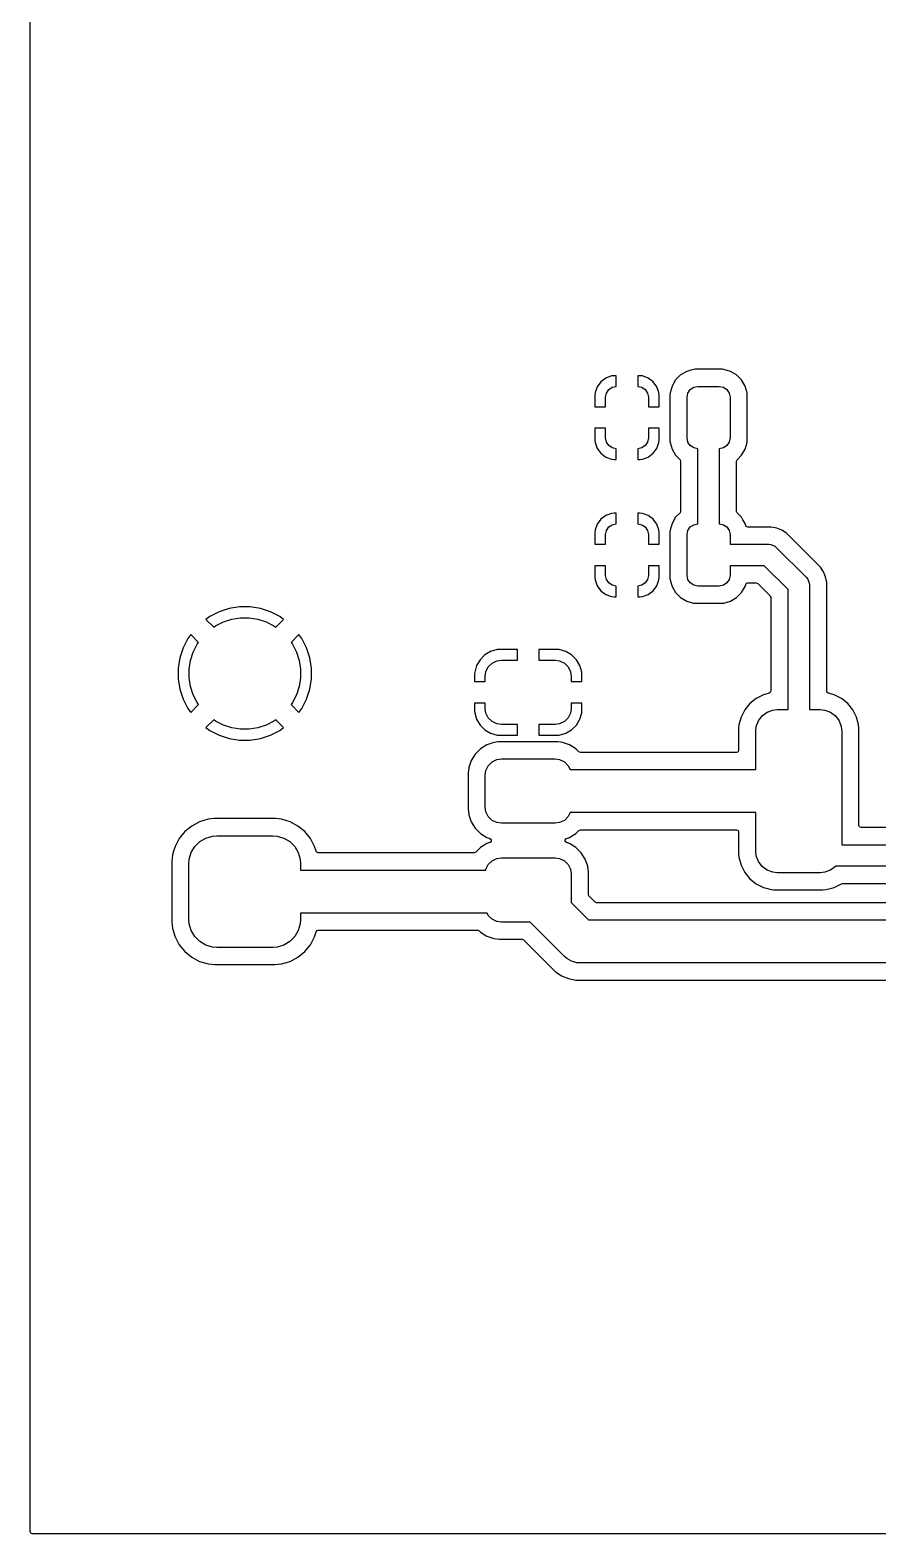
# Model space of a CAD drawing. Extents: x 5 to 95, y 1.8 to 60.
# Drawn here: x 5 to 24.74, y 5 to 40.03 of the extents above; entities that cross this region are included whole.
import ezdxf

# ---------------------------------------------------------------- set-up
doc = ezdxf.new("R2010")
doc.units = 0
doc.layers.add('BLACK', color=7, linetype='CONTINUOUS')

msp = doc.modelspace()

# ---------------------------------------------------------------- linework, layer by layer
at = {"layer": 'BLACK', "linetype": 'CONTINUOUS'}
for p, q in [((5, 37.694455), (5, 40.602165)), ((5, 36.987349), (5, 37.694455)), ((5, 36.121142), (5, 36.987349)), ((5, 35.016295), (5, 36.121142)), ((5, 33.920282), (5, 35.016295)), ((5, 32.178858), (5, 33.920282)), ((5, 31.522834), (5, 32.178858)), ((18.407908, 31.918351), (18.292811, 31.832188)), ((18.542626, 31.968598), (18.407908, 31.918351)), ((18.542627, 31.968598), (18.542626, 31.968598)), ((18.602166, 31.975), (18.542627, 31.968598)), ((18.65, 31.975), (18.602166, 31.975)), ((18.65, 31.725), (18.65, 31.975)), ((19.197834, 31.975), (19.15, 31.975)), ((19.15, 31.975), (19.15, 31.725)), ((19.257373, 31.968598), (19.197834, 31.975)), ((19.392091, 31.918351), (19.257373, 31.968598)), ((19.507188, 31.832188), (19.392091, 31.918351)), ((20.031917, 31.876862), (19.948256, 31.735399)), ((20.031921, 31.876867), (20.031917, 31.876862)), ((20.148132, 31.993078), (20.031921, 31.876867)), ((20.148135, 31.993081), (20.148132, 31.993078)), ((20.289602, 32.076744), (20.148135, 31.993081)), ((20.382798, 32.10382), (20.289602, 32.076744)), ((20.44743, 32.122598), (20.382798, 32.10382)), ((20.447431, 32.122598), (20.44743, 32.122598)), ((20.484306, 32.1255), (20.447431, 32.122598)), ((21.115694, 32.1255), (20.484306, 32.1255)), ((21.152569, 32.122598), (21.115694, 32.1255)), ((21.310398, 32.076744), (21.152569, 32.122598)), ((21.451865, 31.993081), (21.310398, 32.076744)), ((21.568081, 31.876865), (21.451865, 31.993081)), ((21.651744, 31.735398), (21.568081, 31.876865)), ((5, 30.477165), (5, 31.522834)), ((18.156401, 31.582372), (18.15, 31.522834)), ((18.15, 31.522834), (18.15, 31.25)), ((18.206648, 31.717091), (18.156401, 31.582373)), ((18.156401, 31.582373), (18.156401, 31.582372)), ((18.292811, 31.832188), (18.206648, 31.717091)), ((18.4, 31.475), (18.41903, 31.570671)), ((18.41903, 31.570671), (18.473223, 31.651777)), ((18.473223, 31.651777), (18.554329, 31.70597)), ((18.554329, 31.70597), (18.65, 31.725)), ((19.15, 31.725), (19.245671, 31.70597)), ((19.245671, 31.70597), (19.326777, 31.651777)), ((19.326777, 31.651777), (19.38097, 31.570671)), ((19.38097, 31.570671), (19.4, 31.475)), ((19.593351, 31.717091), (19.507188, 31.832188)), ((19.643598, 31.582373), (19.593351, 31.717091)), ((19.643598, 31.582372), (19.643598, 31.582373)), ((19.65, 31.522834), (19.643598, 31.582372)), ((19.65, 31.25), (19.65, 31.522834)), ((19.902401, 31.577567), (19.8995, 31.540696)), ((19.8995, 31.540696), (19.8995, 30.459303)), ((19.948256, 31.735399), (19.902401, 31.577569)), ((19.902401, 31.577569), (19.902401, 31.577567)), ((20.3, 31.475), (20.31903, 31.570671)), ((20.31903, 31.570671), (20.373223, 31.651777)), ((20.373223, 31.651777), (20.454329, 31.70597)), ((20.454329, 31.70597), (20.55, 31.725)), ((20.55, 31.725), (21.05, 31.725)), ((21.05, 31.725), (21.145671, 31.70597)), ((21.145671, 31.70597), (21.226777, 31.651777)), ((21.226777, 31.651777), (21.28097, 31.570671)), ((21.28097, 31.570671), (21.3, 31.475)), ((21.697598, 31.577569), (21.651744, 31.735398)), ((21.7005, 31.540694), (21.697598, 31.577569)), ((21.7005, 31.312653), (21.7005, 31.540694)), ((18.15, 31.25), (18.4, 31.25)), ((18.4, 31.25), (18.4, 31.475)), ((19.4, 31.475), (19.4, 31.25)), ((19.4, 31.25), (19.65, 31.25)), ((20.3, 30.525), (20.3, 31.475)), ((21.3, 31.475), (21.3, 30.525)), ((21.7005, 30.605545), (21.7005, 31.312653)), ((5, 28.322834), (5, 30.477165)), ((18.4, 30.75), (18.15, 30.75)), ((18.15, 30.75), (18.15, 30.477165)), ((18.15, 30.477165), (18.156401, 30.417627)), ((18.4, 30.525), (18.4, 30.75)), ((18.41903, 30.429329), (18.4, 30.525)), ((19.4, 30.525), (19.38097, 30.429329)), ((19.65, 30.75), (19.4, 30.75)), ((19.4, 30.75), (19.4, 30.525)), ((19.643598, 30.417627), (19.65, 30.477165)), ((19.65, 30.477165), (19.65, 30.75)), ((20.31903, 30.429329), (20.3, 30.525)), ((21.3, 30.525), (21.28097, 30.429329)), ((21.7005, 30.459306), (21.7005, 30.605545)), ((18.156401, 30.417627), (18.156401, 30.417626)), ((18.156401, 30.417626), (18.206648, 30.282908)), ((18.206648, 30.282908), (18.292811, 30.167811)), ((18.292811, 30.167811), (18.407908, 30.081648)), ((18.473223, 30.348223), (18.41903, 30.429329)), ((18.554329, 30.29403), (18.473223, 30.348223)), ((18.65, 30.275), (18.554329, 30.29403)), ((18.65, 30.025), (18.65, 30.275)), ((19.245671, 30.29403), (19.15, 30.275)), ((19.15, 30.275), (19.15, 30.025)), ((19.326777, 30.348223), (19.245671, 30.29403)), ((19.38097, 30.429329), (19.326777, 30.348223)), ((19.392091, 30.081648), (19.507188, 30.167811)), ((19.507188, 30.167811), (19.593351, 30.282908)), ((19.593351, 30.282908), (19.643598, 30.417626)), ((19.643598, 30.417626), (19.643598, 30.417627)), ((19.8995, 30.459303), (19.902401, 30.422432)), ((19.902401, 30.422432), (19.902401, 30.42243)), ((19.902401, 30.42243), (19.948256, 30.2646)), ((19.948256, 30.2646), (20.031917, 30.123137)), ((20.031917, 30.123137), (20.031921, 30.123132)), ((20.031921, 30.123132), (20.135148, 30.019905)), ((20.373223, 30.348223), (20.31903, 30.429329)), ((20.454329, 30.29403), (20.373223, 30.348223)), ((20.55, 30.275), (20.454329, 30.29403)), ((20.55, 28.525), (20.55, 30.275)), ((21.145671, 30.29403), (21.05, 30.275)), ((21.05, 30.275), (21.05, 28.525)), ((21.226777, 30.348223), (21.145671, 30.29403)), ((21.28097, 30.429329), (21.226777, 30.348223)), ((21.464852, 30.019905), (21.568078, 30.123132)), ((21.568078, 30.123132), (21.568081, 30.123135)), ((21.568081, 30.123135), (21.651744, 30.264602)), ((21.651744, 30.264602), (21.696202, 30.417626)), ((21.696202, 30.417626), (21.697598, 30.42243)), ((21.697598, 30.422432), (21.7005, 30.459306)), ((21.697598, 30.42243), (21.697598, 30.422432)), ((18.407908, 30.081648), (18.542626, 30.031401)), ((18.542626, 30.031401), (18.602166, 30.025)), ((18.602166, 30.025), (18.65, 30.025)), ((19.15, 30.025), (19.197834, 30.025)), ((19.197834, 30.025), (19.257372, 30.031401)), ((19.257372, 30.031401), (19.257373, 30.031401)), ((19.257373, 30.031401), (19.392091, 30.081648)), ((20.135148, 30.019905), (20.1495, 29.985257)), ((20.1495, 29.985257), (20.1495, 28.814742)), ((21.4505, 29.985257), (21.464852, 30.019905)), ((21.4505, 28.814742), (21.4505, 29.985257)), ((18.542626, 28.768598), (18.407908, 28.718351)), ((18.542627, 28.768598), (18.542626, 28.768598)), ((18.602166, 28.775), (18.542627, 28.768598)), ((18.65, 28.775), (18.602166, 28.775)), ((18.65, 28.525), (18.65, 28.775)), ((19.197834, 28.775), (19.15, 28.775)), ((19.15, 28.775), (19.15, 28.525)), ((19.257373, 28.768598), (19.197834, 28.775)), ((19.392091, 28.718351), (19.257373, 28.768598)), ((20.135148, 28.780094), (20.031921, 28.676867)), ((20.1495, 28.814742), (20.135148, 28.780094)), ((21.464852, 28.780094), (21.4505, 28.814742)), ((21.568081, 28.676865), (21.464852, 28.780094)), ((18.156401, 28.382372), (18.15, 28.322834)), ((18.206648, 28.517091), (18.156401, 28.382373)), ((18.156401, 28.382373), (18.156401, 28.382372)), ((18.292811, 28.632188), (18.206648, 28.517091)), ((18.407908, 28.718351), (18.292811, 28.632188)), ((18.4, 28.275), (18.41903, 28.370671)), ((18.41903, 28.370671), (18.473223, 28.451777)), ((18.473223, 28.451777), (18.554329, 28.50597)), ((18.554329, 28.50597), (18.65, 28.525)), ((19.15, 28.525), (19.245671, 28.50597)), ((19.245671, 28.50597), (19.326777, 28.451777)), ((19.326777, 28.451777), (19.38097, 28.370671)), ((19.38097, 28.370671), (19.4, 28.275)), ((19.507188, 28.632188), (19.392091, 28.718351)), ((19.593351, 28.517091), (19.507188, 28.632188)), ((19.643598, 28.382373), (19.593351, 28.517091)), ((19.643598, 28.382372), (19.643598, 28.382373)), ((19.65, 28.322834), (19.643598, 28.382372)), ((19.902401, 28.377567), (19.8995, 28.340696)), ((19.948256, 28.535399), (19.902401, 28.377569)), ((19.902401, 28.377569), (19.902401, 28.377567)), ((20.031917, 28.676862), (19.948256, 28.535399)), ((20.031921, 28.676867), (20.031917, 28.676862)), ((20.3, 28.275), (20.31903, 28.370671)), ((20.31903, 28.370671), (20.373223, 28.451777)), ((20.373223, 28.451777), (20.454329, 28.50597)), ((20.454329, 28.50597), (20.55, 28.525)), ((21.05, 28.525), (21.145671, 28.50597)), ((21.145671, 28.50597), (21.226777, 28.451777)), ((21.226777, 28.451777), (21.28097, 28.370671)), ((21.28097, 28.370671), (21.3, 28.275)), ((21.600427, 28.62217), (21.568081, 28.676865)), ((21.651744, 28.535398), (21.600427, 28.62217)), ((21.666145, 28.48583), (21.651744, 28.535398)), ((21.678551, 28.464852), (21.666145, 28.48583)), ((21.713199, 28.4505), (21.678551, 28.464852)), ((22.264069, 28.4505), (21.713199, 28.4505)), ((22.389744, 28.425501), (22.264069, 28.4505)), ((22.508127, 28.376465), (22.389744, 28.425501)), ((22.614669, 28.305277), (22.508127, 28.376465)), ((5, 27.277165), (5, 28.322834)), ((18.15, 28.322834), (18.15, 28.05)), ((18.15, 28.05), (18.4, 28.05)), ((18.4, 28.05), (18.4, 28.275)), ((19.4, 28.275), (19.4, 28.05)), ((19.4, 28.05), (19.65, 28.05)), ((19.65, 28.05), (19.65, 28.322834)), ((19.8995, 28.340696), (19.8995, 27.259303)), ((20.3, 27.325), (20.3, 28.275)), ((21.3, 28.275), (21.3, 28.05)), ((21.3, 28.05), (22.2, 28.05)), ((22.2, 28.05), (22.248773, 28.045196)), ((22.248773, 28.045196), (22.338893, 28.007867)), ((23.405276, 27.51467), (22.614669, 28.305277)), ((22.338893, 28.007867), (22.338897, 28.007862)), ((22.338897, 28.007862), (22.376777, 27.976777)), ((22.376777, 27.976777), (23.076776, 27.276777)), ((18.4, 27.55), (18.15, 27.55)), ((18.15, 27.55), (18.15, 27.277165)), ((18.4, 27.325), (18.4, 27.55)), ((18.41903, 27.229329), (18.4, 27.325)), ((19.4, 27.325), (19.38097, 27.229329)), ((19.65, 27.55), (19.4, 27.55)), ((19.4, 27.55), (19.4, 27.325)), ((19.65, 27.277165), (19.65, 27.55)), ((20.31903, 27.229329), (20.3, 27.325)), ((21.3, 27.325), (21.28097, 27.229329)), ((22.096446, 27.55), (21.3, 27.55)), ((21.3, 27.55), (21.3, 27.325)), ((22.65, 26.996446), (22.096446, 27.55)), ((23.459105, 27.434108), (23.405276, 27.51467)), ((23.476465, 27.408127), (23.459105, 27.434108)), ((23.525501, 27.289744), (23.476465, 27.408127)), ((5, 25.161986), (5, 27.277165)), ((18.15, 27.277165), (18.156401, 27.217627)), ((18.156401, 27.217627), (18.156401, 27.217626)), ((18.156401, 27.217626), (18.206648, 27.082908)), ((18.206648, 27.082908), (18.292811, 26.967811)), ((18.473223, 27.148223), (18.41903, 27.229329)), ((18.554329, 27.09403), (18.473223, 27.148223)), ((18.65, 27.075), (18.554329, 27.09403)), ((18.65, 26.825), (18.65, 27.075)), ((19.245671, 27.09403), (19.15, 27.075)), ((19.15, 27.075), (19.15, 26.825)), ((19.326777, 27.148223), (19.245671, 27.09403)), ((19.38097, 27.229329), (19.326777, 27.148223)), ((19.507188, 26.967811), (19.593351, 27.082908)), ((19.593351, 27.082908), (19.643598, 27.217626)), ((19.643598, 27.217627), (19.65, 27.277165)), ((19.643598, 27.217626), (19.643598, 27.217627)), ((19.8995, 27.259303), (19.902401, 27.222432)), ((19.902401, 27.222432), (19.902401, 27.22243)), ((19.902401, 27.22243), (19.948256, 27.0646)), ((19.948256, 27.0646), (20.031917, 26.923137)), ((20.373223, 27.148223), (20.31903, 27.229329)), ((20.454329, 27.09403), (20.373223, 27.148223)), ((20.55, 27.075), (20.454329, 27.09403)), ((21.05, 27.075), (20.55, 27.075)), ((21.145671, 27.09403), (21.05, 27.075)), ((21.226777, 27.148223), (21.145671, 27.09403)), ((21.28097, 27.229329), (21.226777, 27.148223)), ((21.568081, 26.923135), (21.651743, 27.064601)), ((21.651743, 27.064601), (21.651744, 27.064601)), ((21.651744, 27.064601), (21.666145, 27.11417)), ((21.666145, 27.11417), (21.689593, 27.143439)), ((21.689593, 27.143439), (21.713199, 27.1495)), ((21.713199, 27.1495), (21.910258, 27.1495)), ((21.910258, 27.1495), (21.944906, 27.135148)), ((21.944906, 27.135148), (22.235148, 26.844906)), ((22.65, 24.2), (22.65, 26.996446)), ((23.076776, 27.276777), (23.107862, 27.238897)), ((23.107862, 27.238897), (23.107867, 27.238893)), ((23.107867, 27.238893), (23.145196, 27.148773)), ((23.145196, 27.148773), (23.15, 27.1)), ((23.15, 27.1), (23.15, 24.2)), ((23.539846, 27.217626), (23.525501, 27.289744)), ((23.550499, 27.164072), (23.539846, 27.217626)), ((23.5505, 27.164069), (23.550499, 27.164072)), ((23.5505, 24.629537), (23.5505, 27.164069)), ((18.292811, 26.967811), (18.407908, 26.881648)), ((18.407908, 26.881648), (18.542626, 26.831401)), ((18.542626, 26.831401), (18.602166, 26.825)), ((18.602166, 26.825), (18.65, 26.825)), ((19.15, 26.825), (19.197834, 26.825)), ((19.197834, 26.825), (19.257372, 26.831401)), ((19.257372, 26.831401), (19.257373, 26.831401)), ((19.257373, 26.831401), (19.392091, 26.881648)), ((19.392091, 26.881648), (19.507188, 26.967811)), ((20.031917, 26.923137), (20.031921, 26.923132)), ((20.031921, 26.923132), (20.148132, 26.806921)), ((20.148132, 26.806921), (20.148137, 26.806917)), ((20.148137, 26.806917), (20.289601, 26.723256)), ((20.289601, 26.723256), (20.289599, 26.723256)), ((20.289599, 26.723256), (20.447431, 26.677401)), ((20.447431, 26.677401), (20.484303, 26.6745)), ((20.484303, 26.6745), (20.484306, 26.6745)), ((20.484306, 26.6745), (21.115696, 26.6745)), ((21.115696, 26.6745), (21.152567, 26.677401)), ((21.152567, 26.677401), (21.152569, 26.677401)), ((21.152569, 26.677401), (21.310399, 26.723256)), ((21.310399, 26.723256), (21.451862, 26.806917)), ((21.451862, 26.806917), (21.451863, 26.806917)), ((21.451863, 26.806917), (21.451865, 26.806919)), ((21.451865, 26.806919), (21.568081, 26.923135)), ((22.235148, 26.844906), (22.2495, 26.810258)), ((22.2495, 26.810258), (22.2495, 24.629537)), ((9.187625, 26.365679), (9.095096, 26.298454)), ((9.095096, 26.298454), (9.276946, 26.116604)), ((9.405004, 26.476439), (9.187625, 26.365679)), ((9.63704, 26.551832), (9.405004, 26.476439)), ((9.502512, 26.241042), (9.696521, 26.30408)), ((9.637043, 26.551833), (9.63704, 26.551832)), ((9.878013, 26.589999), (9.637043, 26.551833)), ((9.696521, 26.30408), (9.898003, 26.335992)), ((10.121987, 26.589999), (9.878013, 26.589999)), ((9.898003, 26.335992), (10.101997, 26.335992)), ((10.101997, 26.335992), (10.303479, 26.30408)), ((10.362956, 26.551833), (10.121987, 26.589999)), ((10.303479, 26.30408), (10.497488, 26.241042)), ((10.362959, 26.551832), (10.362956, 26.551833)), ((10.594995, 26.476439), (10.362959, 26.551832)), ((10.812371, 26.365681), (10.594995, 26.476439)), ((10.723052, 26.116604), (10.904901, 26.298453)), ((10.904901, 26.298453), (10.812371, 26.365681)), ((8.741543, 25.944901), (8.674319, 25.852373)), ((8.923393, 25.76305), (8.741543, 25.944901)), ((9.276946, 26.116604), (9.320752, 26.148431)), ((9.320752, 26.148431), (9.502512, 26.241042)), ((10.497488, 26.241042), (10.679248, 26.148431)), ((10.679248, 26.148431), (10.723052, 26.116604)), ((11.258454, 25.9449), (11.076605, 25.763051)), ((11.325682, 25.85237), (11.258454, 25.9449)), ((8.563559, 25.634994), (8.488166, 25.402958)), ((8.674319, 25.852373), (8.563559, 25.634994)), ((8.798957, 25.537487), (8.891568, 25.719247)), ((8.891568, 25.719247), (8.923393, 25.76305)), ((11.076605, 25.763051), (11.108432, 25.719247)), ((11.108432, 25.719247), (11.201043, 25.537487)), ((11.43644, 25.634994), (11.325682, 25.85237)), ((11.511833, 25.402958), (11.43644, 25.634994)), ((15.87645, 25.597211), (15.724808, 25.553154)), ((15.876454, 25.597211), (15.87645, 25.597211)), ((15.911885, 25.599999), (15.876454, 25.597211)), ((15.9119, 25.6), (15.911885, 25.599999)), ((16.35, 25.6), (15.9119, 25.6)), ((16.35, 25.35), (16.35, 25.6)), ((17.2881, 25.6), (16.85, 25.6)), ((16.85, 25.6), (16.85, 25.35)), ((17.288114, 25.599999), (17.2881, 25.6)), ((17.323547, 25.597211), (17.288114, 25.599999)), ((17.475192, 25.553154), (17.323547, 25.597211)), ((8.488165, 25.402955), (8.45, 25.161986)), ((8.488166, 25.402958), (8.488165, 25.402955)), ((8.704007, 25.141996), (8.735919, 25.343478)), ((8.735919, 25.343478), (8.798957, 25.537487)), ((11.201043, 25.537487), (11.264081, 25.343478)), ((11.264081, 25.343478), (11.295993, 25.141996)), ((11.511834, 25.402955), (11.511833, 25.402958)), ((11.55, 25.161986), (11.511834, 25.402955)), ((15.396845, 25.225191), (15.352788, 25.073549)), ((15.477226, 25.361108), (15.396845, 25.225191)), ((15.47723, 25.361113), (15.477226, 25.361108)), ((15.588886, 25.472769), (15.47723, 25.361113)), ((15.588891, 25.472773), (15.588886, 25.472769)), ((15.724808, 25.553154), (15.588891, 25.472773)), ((15.669807, 25.192904), (15.757096, 25.280193)), ((15.757096, 25.280193), (15.867999, 25.33441)), ((15.867999, 25.33441), (15.975, 25.35)), ((15.975, 25.35), (16.35, 25.35)), ((16.85, 25.35), (17.225, 25.35)), ((17.225, 25.35), (17.332001, 25.33441)), ((17.332001, 25.33441), (17.442904, 25.280193)), ((17.442904, 25.280193), (17.530193, 25.192904)), ((17.611108, 25.472773), (17.47519, 25.553154)), ((17.47519, 25.553154), (17.475192, 25.553154)), ((17.611113, 25.472769), (17.611108, 25.472773)), ((17.722769, 25.361113), (17.611113, 25.472769)), ((17.722773, 25.361108), (17.722769, 25.361113)), ((17.803154, 25.225191), (17.722773, 25.361108)), ((17.847211, 25.073549), (17.803154, 25.225191)), ((5, 20.661609), (5, 25.161986)), ((8.45, 25.161986), (8.45, 24.918011)), ((8.45, 24.918011), (8.488165, 24.677042)), ((8.704007, 24.938002), (8.704007, 25.141996)), ((8.735919, 24.73652), (8.704007, 24.938002)), ((11.295993, 24.938002), (11.264081, 24.73652)), ((11.295993, 25.141996), (11.295993, 24.938002)), ((11.511834, 24.677042), (11.55, 24.918011)), ((11.55, 25.038114), (11.55, 25.161986)), ((11.55, 24.918011), (11.55, 25.038114)), ((15.352788, 25.073545), (15.35, 25.038114)), ((15.35, 25.038114), (15.35, 24.85)), ((15.352788, 25.073549), (15.352788, 25.073545)), ((15.6, 24.975), (15.61559, 25.082001)), ((15.6, 24.85), (15.6, 24.975)), ((15.61559, 25.082001), (15.669807, 25.192904)), ((17.530193, 25.192904), (17.58441, 25.082001)), ((17.58441, 25.082001), (17.6, 24.975)), ((17.6, 24.975), (17.6, 24.85)), ((17.847211, 25.073545), (17.847211, 25.073549)), ((17.849999, 25.038114), (17.847211, 25.073545)), ((17.85, 25.0381), (17.849999, 25.038114)), ((17.85, 24.85), (17.85, 25.0381)), ((8.488165, 24.677042), (8.488166, 24.677039)), ((8.488166, 24.677039), (8.563559, 24.445003)), ((8.798957, 24.542511), (8.735919, 24.73652)), ((8.891568, 24.360751), (8.798957, 24.542511)), ((11.201043, 24.542511), (11.108432, 24.360751)), ((11.264081, 24.73652), (11.201043, 24.542511)), ((11.436442, 24.445009), (11.511833, 24.677039)), ((11.511833, 24.677039), (11.511834, 24.677042)), ((15.35, 24.85), (15.6, 24.85)), ((17.6, 24.85), (17.85, 24.85)), ((22.075512, 24.54532), (21.906851, 24.459383)), ((22.213186, 24.582208), (22.075512, 24.54532)), ((22.235148, 24.594889), (22.213186, 24.582208)), ((22.2495, 24.629537), (22.235148, 24.594889)), ((23.557065, 24.605036), (23.5505, 24.629537)), ((23.586815, 24.582208), (23.557065, 24.605036)), ((23.724488, 24.54532), (23.586815, 24.582208)), ((23.893149, 24.459383), (23.724488, 24.54532)), ((8.563559, 24.445003), (8.674319, 24.227624)), ((8.674319, 24.227624), (8.674324, 24.227615)), ((8.674324, 24.227615), (8.741543, 24.135095)), ((8.741543, 24.135095), (8.923394, 24.316946)), ((8.923394, 24.316946), (8.891568, 24.360751)), ((11.108432, 24.360751), (11.076605, 24.316944)), ((11.076605, 24.316944), (11.258455, 24.135095)), ((11.277919, 24.161885), (11.325678, 24.227622)), ((11.325678, 24.227622), (11.40971, 24.392542)), ((11.40971, 24.392542), (11.436442, 24.445009)), ((15.6, 24.35), (15.35, 24.35)), ((15.35, 24.35), (15.35, 24.161885)), ((15.6, 24.225), (15.6, 24.35)), ((15.61559, 24.117999), (15.6, 24.225)), ((17.6, 24.225), (17.58441, 24.117999)), ((17.85, 24.35), (17.6, 24.35)), ((17.6, 24.35), (17.6, 24.225)), ((17.85, 24.161899), (17.85, 24.35)), ((21.640616, 24.193148), (21.554678, 24.024484)), ((21.668534, 24.227624), (21.640616, 24.193148)), ((21.759743, 24.340257), (21.668534, 24.227624)), ((21.906851, 24.459383), (21.759743, 24.340257)), ((22.160376, 24.138839), (22.293717, 24.188573)), ((22.293717, 24.188573), (22.4, 24.2)), ((22.4, 24.2), (22.65, 24.2)), ((23.15, 24.2), (23.4, 24.2)), ((23.4, 24.2), (23.506283, 24.188573)), ((23.506283, 24.188573), (23.639624, 24.138839)), ((24.040257, 24.340257), (23.893149, 24.459383)), ((24.159383, 24.193149), (24.040257, 24.340257)), ((24.24532, 24.024488), (24.159383, 24.193149)), ((9.276947, 23.963393), (9.095096, 23.781542)), ((9.320752, 23.931567), (9.276947, 23.963393)), ((9.502512, 23.838956), (9.320752, 23.931567)), ((9.696521, 23.775918), (9.502512, 23.838956)), ((10.497488, 23.838956), (10.303479, 23.775918)), ((10.679248, 23.931567), (10.497488, 23.838956)), ((10.723051, 23.963392), (10.679248, 23.931567)), ((10.904902, 23.781542), (10.723051, 23.963392)), ((11.258455, 24.135095), (11.277919, 24.161885)), ((15.35, 24.161885), (15.352788, 24.126454)), ((15.352788, 24.126454), (15.352788, 24.12645)), ((15.352788, 24.12645), (15.396845, 23.974808)), ((15.396845, 23.974808), (15.477226, 23.838891)), ((15.477226, 23.838891), (15.47723, 23.838886)), ((15.47723, 23.838886), (15.588886, 23.72723)), ((15.669807, 24.007096), (15.61559, 24.117999)), ((15.757096, 23.919807), (15.669807, 24.007096)), ((15.867999, 23.86559), (15.757096, 23.919807)), ((15.975, 23.85), (15.867999, 23.86559)), ((16.35, 23.85), (15.975, 23.85)), ((16.35, 23.6), (16.35, 23.85)), ((17.225, 23.85), (16.85, 23.85)), ((16.85, 23.85), (16.85, 23.6)), ((17.332001, 23.86559), (17.225, 23.85)), ((17.442904, 23.919807), (17.332001, 23.86559)), ((17.530193, 24.007096), (17.442904, 23.919807)), ((17.58441, 24.117999), (17.530193, 24.007096)), ((17.611113, 23.72723), (17.722769, 23.838886)), ((17.722769, 23.838886), (17.722773, 23.838891)), ((17.722773, 23.838891), (17.803154, 23.974808)), ((17.803154, 23.974808), (17.847211, 24.12645)), ((17.847211, 24.126454), (17.849999, 24.161885)), ((17.847211, 24.12645), (17.847211, 24.126454)), ((17.849999, 24.161885), (17.85, 24.161899)), ((21.505687, 23.841643), (21.4995, 23.76302)), ((21.505688, 23.841649), (21.505687, 23.841643)), ((21.554678, 24.024484), (21.505688, 23.841649)), ((21.911427, 23.806283), (21.961161, 23.939624)), ((21.961161, 23.939624), (22.046447, 24.053553)), ((22.046447, 24.053553), (22.160376, 24.138839)), ((23.639624, 24.138839), (23.753553, 24.053553)), ((23.753553, 24.053553), (23.838839, 23.939624)), ((23.838839, 23.939624), (23.888573, 23.806283)), ((24.245321, 24.024484), (24.24532, 24.024488)), ((24.291385, 23.852567), (24.245321, 24.024484)), ((24.294312, 23.841645), (24.291385, 23.852567)), ((24.300499, 23.76302), (24.294312, 23.841645)), ((9.095096, 23.781542), (9.187616, 23.714323)), ((9.187616, 23.714323), (9.187625, 23.714318)), ((9.187625, 23.714318), (9.405004, 23.603558)), ((9.405004, 23.603558), (9.63704, 23.528165)), ((9.63704, 23.528165), (9.637043, 23.528164)), ((9.637043, 23.528164), (9.878013, 23.489999)), ((9.898003, 23.744006), (9.696521, 23.775918)), ((9.878013, 23.489999), (10.121987, 23.489999)), ((10.101997, 23.744006), (9.898003, 23.744006)), ((10.303479, 23.775918), (10.101997, 23.744006)), ((10.121987, 23.489999), (10.362956, 23.528164)), ((10.362956, 23.528164), (10.362959, 23.528165)), ((10.362959, 23.528165), (10.594995, 23.603558)), ((10.594995, 23.603558), (10.812374, 23.714318)), ((10.812374, 23.714318), (10.904902, 23.781542)), ((15.588886, 23.72723), (15.588891, 23.727226)), ((15.588891, 23.727226), (15.724809, 23.646845)), ((15.724809, 23.646845), (15.724807, 23.646845)), ((15.724807, 23.646845), (15.876452, 23.602788)), ((15.876452, 23.602788), (15.911885, 23.6)), ((15.911885, 23.6), (16.35, 23.6)), ((16.85, 23.6), (17.288114, 23.6)), ((17.288114, 23.6), (17.323545, 23.602788)), ((17.323545, 23.602788), (17.323549, 23.602788)), ((17.323549, 23.602788), (17.475191, 23.646845)), ((17.475191, 23.646845), (17.611108, 23.727226)), ((17.611108, 23.727226), (17.611113, 23.72723)), ((21.4995, 23.76302), (21.4995, 23.2495)), ((21.9, 23.7), (21.911427, 23.806283)), ((21.9, 22.8), (21.9, 23.7)), ((23.888573, 23.806283), (23.9, 23.7)), ((23.9, 23.7), (23.9, 21.05)), ((24.300499, 23.763008), (24.300499, 23.76302)), ((24.3005, 21.4995), (24.300499, 23.763008)), ((15.364852, 23.161574), (15.271878, 23.013606)), ((15.364853, 23.161576), (15.364852, 23.161574)), ((15.488424, 23.285147), (15.364853, 23.161576)), ((15.636394, 23.378122), (15.488424, 23.285147)), ((15.801343, 23.435841), (15.636394, 23.378122)), ((15.909763, 23.448056), (15.801343, 23.435841)), ((15.931447, 23.4505), (15.909763, 23.448056)), ((15.931448, 23.4505), (15.931447, 23.4505)), ((17.268552, 23.4505), (15.931448, 23.4505)), ((17.268553, 23.4505), (17.268552, 23.4505)), ((17.287138, 23.448405), (17.268553, 23.4505)), ((17.398657, 23.435841), (17.287138, 23.448405)), ((17.563606, 23.378122), (17.398657, 23.435841)), ((17.711576, 23.285147), (17.563606, 23.378122)), ((17.747223, 23.2495), (17.711576, 23.285147)), ((17.781871, 23.214852), (17.747223, 23.2495)), ((17.816519, 23.2005), (17.781871, 23.214852)), ((21.4505, 23.2005), (17.816519, 23.2005)), ((21.485148, 23.214852), (21.4505, 23.2005)), ((21.4995, 23.2495), (21.485148, 23.214852)), ((15.214158, 22.848651), (15.1995, 22.718552)), ((15.21416, 22.84866), (15.214158, 22.848651)), ((15.271878, 23.013606), (15.21416, 22.84866)), ((15.6, 22.675), (15.61559, 22.782001)), ((15.61559, 22.782001), (15.669807, 22.892904)), ((15.669807, 22.892904), (15.757096, 22.980193)), ((15.757096, 22.980193), (15.867999, 23.03441)), ((15.867999, 23.03441), (15.975, 23.05)), ((15.975, 23.05), (17.225, 23.05)), ((17.225, 23.05), (17.332001, 23.03441)), ((17.332001, 23.03441), (17.442904, 22.980193)), ((17.442904, 22.980193), (17.530193, 22.892904)), ((17.530193, 22.892904), (17.575611, 22.8)), ((17.575611, 22.8), (21.9, 22.8)), ((15.1995, 22.718552), (15.1995, 21.881448)), ((15.6, 21.925), (15.6, 22.675)), ((15.1995, 21.881448), (15.199499, 21.881448)), ((15.199499, 21.881448), (15.214158, 21.751348)), ((15.214158, 21.751348), (15.21416, 21.751339)), ((15.21416, 21.751339), (15.271878, 21.586393)), ((15.61559, 21.817999), (15.6, 21.925)), ((15.669807, 21.707096), (15.61559, 21.817999)), ((17.575611, 21.8), (17.530193, 21.707096)), ((21.9, 21.8), (17.575611, 21.8)), ((21.9, 20.9), (21.9, 21.8)), ((8.76355, 21.487685), (8.60359, 21.35641)), ((8.946046, 21.585232), (8.76355, 21.487685)), ((9.144066, 21.6453), (8.946046, 21.585232)), ((9.283191, 21.659002), (9.144066, 21.6453)), ((9.298391, 21.6605), (9.283191, 21.659002)), ((9.298392, 21.6605), (9.298391, 21.6605)), ((10.701608, 21.6605), (9.298392, 21.6605)), ((10.701609, 21.6605), (10.701608, 21.6605)), ((10.715446, 21.659137), (10.701609, 21.6605)), ((10.855934, 21.6453), (10.715446, 21.659137)), ((11.053954, 21.585232), (10.855934, 21.6453)), ((11.23645, 21.487685), (11.053954, 21.585232)), ((11.39641, 21.35641), (11.23645, 21.487685)), ((15.271878, 21.586393), (15.364852, 21.438425)), ((15.364852, 21.438425), (15.364856, 21.43842)), ((15.364856, 21.43842), (15.48842, 21.314856)), ((15.757096, 21.619807), (15.669807, 21.707096)), ((15.867999, 21.56559), (15.757096, 21.619807)), ((15.975, 21.55), (15.867999, 21.56559)), ((17.225, 21.55), (15.975, 21.55)), ((17.332001, 21.56559), (17.225, 21.55)), ((17.442904, 21.619807), (17.332001, 21.56559)), ((17.530193, 21.707096), (17.442904, 21.619807)), ((17.711576, 21.314853), (17.781871, 21.385148)), ((17.781871, 21.385148), (17.816519, 21.3995)), ((17.816519, 21.3995), (21.450501, 21.3995)), ((21.450501, 21.3995), (21.485149, 21.385148)), ((21.485149, 21.385148), (21.499501, 21.3505)), ((24.314852, 21.464852), (24.3005, 21.4995)), ((24.3495, 21.4505), (24.314852, 21.464852)), ((31.010258, 21.4505), (24.3495, 21.4505)), ((8.472315, 21.19645), (8.374768, 21.013954)), ((8.60359, 21.35641), (8.472315, 21.19645)), ((8.836399, 21.00839), (8.95161, 21.123601)), ((8.95161, 21.123601), (9.091854, 21.206541)), ((9.091854, 21.206541), (9.248318, 21.251997)), ((9.248318, 21.251997), (9.35, 21.26)), ((9.35, 21.26), (10.65, 21.26)), ((10.65, 21.26), (10.751682, 21.251997)), ((10.751682, 21.251997), (10.908146, 21.206541)), ((10.908146, 21.206541), (11.04839, 21.123601)), ((11.04839, 21.123601), (11.163601, 21.00839)), ((11.527685, 21.19645), (11.39641, 21.35641)), ((11.625232, 21.013954), (11.527685, 21.19645)), ((15.48842, 21.314856), (15.488425, 21.314852)), ((15.636394, 21.078122), (15.488424, 20.985147)), ((15.488425, 21.314852), (15.636393, 21.221878)), ((15.636393, 21.221878), (15.686535, 21.204332)), ((15.709636, 21.103751), (15.636394, 21.078122)), ((15.686535, 21.204332), (15.709059, 21.196451)), ((15.709059, 21.196451), (15.709634, 21.19625)), ((15.709634, 21.19625), (15.737598, 21.17126)), ((15.71471, 21.105852), (15.709636, 21.103751)), ((15.7397, 21.133816), (15.71471, 21.105852)), ((15.737598, 21.17126), (15.7397, 21.133816)), ((17.460299, 21.166184), (17.485289, 21.194148)), ((17.462401, 21.12874), (17.460299, 21.166184)), ((17.490364, 21.10375), (17.462401, 21.12874)), ((17.485289, 21.194148), (17.490357, 21.196246)), ((17.490357, 21.196246), (17.563606, 21.221878)), ((17.563606, 21.078122), (17.490364, 21.10375)), ((17.563606, 21.221878), (17.711576, 21.314853)), ((17.711576, 20.985147), (17.563606, 21.078122)), ((21.499501, 21.3505), (21.499501, 20.836978)), ((23.9, 21.05), (31.196446, 21.05)), ((8.3147, 20.815934), (8.2995, 20.661609)), ((8.341739, 20.905072), (8.3147, 20.815935)), ((8.3147, 20.815935), (8.3147, 20.815934)), ((8.374768, 21.013954), (8.341739, 20.905072)), ((8.7, 20.61), (8.708003, 20.711682)), ((8.708003, 20.711682), (8.753459, 20.868146)), ((8.753459, 20.868146), (8.836399, 21.00839)), ((11.163601, 21.00839), (11.246541, 20.868146)), ((11.246541, 20.868146), (11.291997, 20.711682)), ((11.291997, 20.711682), (11.3, 20.61)), ((11.65826, 20.905072), (11.625232, 21.013954)), ((11.661232, 20.895276), (11.65826, 20.905072)), ((11.673474, 20.874852), (11.661232, 20.895276)), ((11.708122, 20.8605), (11.673474, 20.874852)), ((15.34348, 20.8605), (11.708122, 20.8605)), ((15.378128, 20.874852), (15.34348, 20.8605)), ((15.48842, 20.985143), (15.378128, 20.874852)), ((15.488424, 20.985147), (15.48842, 20.985143)), ((15.669807, 20.592904), (15.757096, 20.680193)), ((15.757096, 20.680193), (15.867999, 20.73441)), ((15.867999, 20.73441), (15.975, 20.75)), ((15.975, 20.75), (17.225, 20.75)), ((17.225, 20.75), (17.332001, 20.73441)), ((17.332001, 20.73441), (17.442904, 20.680193)), ((17.442904, 20.680193), (17.530193, 20.592904)), ((17.835147, 20.861576), (17.711576, 20.985147)), ((17.928122, 20.713606), (17.835147, 20.861576)), ((17.985841, 20.548657), (17.928122, 20.713606)), ((21.499501, 20.836978), (21.505687, 20.758356)), ((21.505687, 20.758356), (21.505688, 20.75835)), ((21.505688, 20.75835), (21.554678, 20.575515)), ((21.911427, 20.793717), (21.9, 20.9)), ((21.961161, 20.660376), (21.911427, 20.793717)), ((5, 5.049), (5, 20.661609)), ((8.2995, 20.661609), (8.2995, 19.25839)), ((8.7, 19.31), (8.7, 20.61)), ((11.3, 20.61), (11.3, 20.46)), ((11.3, 20.46), (15.612384, 20.46)), ((15.612384, 20.46), (15.61559, 20.482001)), ((15.61559, 20.482001), (15.669807, 20.592904)), ((17.530193, 20.592904), (17.58441, 20.482001)), ((17.58441, 20.482001), (17.6, 20.375)), ((17.6, 20.375), (17.6, 19.707106)), ((18.0005, 20.418552), (17.985841, 20.548657)), ((18.0005, 19.893295), (18.0005, 20.418552)), ((21.554678, 20.575515), (21.640616, 20.406851)), ((21.640616, 20.406851), (21.759743, 20.259743)), ((22.046447, 20.546447), (21.961161, 20.660376)), ((22.160376, 20.461161), (22.046447, 20.546447)), ((22.293717, 20.411427), (22.160376, 20.461161)), ((22.4, 20.4), (22.293717, 20.411427)), ((23.4, 20.4), (22.4, 20.4)), ((23.506283, 20.411427), (23.4, 20.4)), ((23.639624, 20.461161), (23.506283, 20.411427)), ((23.753553, 20.546447), (23.639624, 20.461161)), ((23.756213, 20.55), (23.753553, 20.546447)), ((31.3, 20.55), (23.756213, 20.55)), ((21.759743, 20.259743), (21.906851, 20.140616)), ((21.906851, 20.140616), (22.075515, 20.054678)), ((22.075515, 20.054678), (22.25835, 20.005688)), ((22.25835, 20.005688), (22.258356, 20.005687)), ((22.258356, 20.005687), (22.31345, 20.001351)), ((22.31345, 20.001351), (22.336979, 19.9995)), ((22.336979, 19.9995), (22.336983, 19.9995)), ((22.336983, 19.9995), (22.336984, 19.9995)), ((22.336984, 19.9995), (23.463008, 19.9995)), ((23.463008, 19.9995), (23.463021, 19.999501)), ((23.463021, 19.999501), (23.541643, 20.005687)), ((23.541643, 20.005687), (23.541649, 20.005688)), ((23.541649, 20.005688), (23.724484, 20.054678)), ((23.724484, 20.054678), (23.724488, 20.05468)), ((23.724488, 20.05468), (23.893141, 20.140612)), ((23.893141, 20.140612), (23.894653, 20.141594)), ((23.894653, 20.141594), (23.921342, 20.1495)), ((23.921342, 20.1495), (31.364072, 20.1495)), ((17.6, 19.707106), (18.007107, 19.3)), ((18.014852, 19.858647), (18.0005, 19.893295)), ((18.158647, 19.714852), (18.014852, 19.858647)), ((18.193295, 19.7005), (18.158647, 19.714852)), ((50.106704, 19.7005), (18.193295, 19.7005)), ((8.708003, 19.208318), (8.7, 19.31)), ((11.3, 19.31), (11.291997, 19.208318)), ((15.643944, 19.46), (11.3, 19.46)), ((11.3, 19.46), (11.3, 19.31)), ((15.669807, 19.407096), (15.643944, 19.46)), ((15.757096, 19.319807), (15.669807, 19.407096)), ((15.867999, 19.26559), (15.757096, 19.319807)), ((15.975, 19.25), (15.867999, 19.26559)), ((18.007107, 19.3), (50.292894, 19.3)), ((8.2995, 19.25839), (8.3147, 19.104065)), ((8.3147, 19.104065), (8.3147, 19.104064)), ((8.3147, 19.104064), (8.329974, 19.053714)), ((8.329974, 19.053714), (8.369965, 18.921878)), ((8.369965, 18.921878), (8.374769, 18.906043)), ((8.753459, 19.051854), (8.708003, 19.208318)), ((8.836399, 18.91161), (8.753459, 19.051854)), ((11.246541, 19.051854), (11.163601, 18.91161)), ((11.291997, 19.208318), (11.246541, 19.051854)), ((11.625232, 18.906046), (11.661232, 19.024724)), ((11.661232, 19.024724), (11.685023, 19.053714)), ((11.685023, 19.053714), (11.708122, 19.0595)), ((11.708122, 19.0595), (15.423481, 19.0595)), ((15.423481, 19.0595), (15.458129, 19.045148)), ((15.458129, 19.045148), (15.48842, 19.014856)), ((15.48842, 19.014856), (15.488425, 19.014852)), ((15.488425, 19.014852), (15.636393, 18.921878)), ((15.636393, 18.921878), (15.801339, 18.86416)), ((16.642894, 19.25), (15.975, 19.25)), ((17.446446, 18.446447), (16.642894, 19.25)), ((8.374769, 18.906043), (8.472316, 18.723548)), ((8.472316, 18.723548), (8.60359, 18.56359)), ((8.60359, 18.56359), (8.763548, 18.432316)), ((8.95161, 18.796399), (8.836399, 18.91161)), ((9.091854, 18.713459), (8.95161, 18.796399)), ((9.248318, 18.668003), (9.091854, 18.713459)), ((9.35, 18.66), (9.248318, 18.668003)), ((10.65, 18.66), (9.35, 18.66)), ((10.751682, 18.668003), (10.65, 18.66)), ((10.908146, 18.713459), (10.751682, 18.668003)), ((11.04839, 18.796399), (10.908146, 18.713459)), ((11.163601, 18.91161), (11.04839, 18.796399)), ((11.23645, 18.432315), (11.39641, 18.56359)), ((11.39641, 18.56359), (11.527685, 18.72355)), ((11.527685, 18.72355), (11.625232, 18.906046)), ((15.801339, 18.86416), (15.801342, 18.864159)), ((15.801342, 18.864159), (15.801343, 18.864159)), ((15.801343, 18.864159), (15.801344, 18.864158)), ((15.801344, 18.864158), (15.801348, 18.864158)), ((15.801348, 18.864158), (15.931447, 18.8495)), ((15.931447, 18.8495), (15.931448, 18.8495)), ((15.931448, 18.8495), (16.456704, 18.8495)), ((16.456704, 18.8495), (16.491352, 18.835148)), ((16.491352, 18.835148), (17.100536, 18.225965)), ((8.763548, 18.432316), (8.946043, 18.334769)), ((8.946043, 18.334769), (9.144065, 18.2747)), ((9.144065, 18.2747), (9.298391, 18.2595)), ((9.298391, 18.2595), (9.298392, 18.2595)), ((9.298392, 18.2595), (10.701609, 18.2595)), ((10.701609, 18.2595), (10.855934, 18.2747)), ((10.855934, 18.2747), (10.855935, 18.2747)), ((10.855935, 18.2747), (10.942158, 18.300855)), ((10.942158, 18.300855), (11.053954, 18.334768)), ((11.053954, 18.334768), (11.23645, 18.432315)), ((17.100536, 18.225965), (17.225966, 18.100534)), ((17.49561, 18.403331), (17.446446, 18.446447)), ((17.495619, 18.403323), (17.49561, 18.403331)), ((17.608658, 18.33806), (17.495619, 18.403323)), ((17.734737, 18.304277), (17.608658, 18.33806)), ((17.734752, 18.304277), (17.734737, 18.304277)), ((17.8, 18.3), (17.734752, 18.304277)), ((50.5, 18.3), (17.8, 18.3)), ((17.225966, 18.100534), (17.225967, 18.100533)), ((17.225967, 18.100533), (17.373456, 18.001985)), ((17.373456, 18.001985), (17.537332, 17.934106)), ((17.537332, 17.934106), (17.537341, 17.934104)), ((17.537341, 17.934104), (17.711304, 17.8995)), ((17.711304, 17.8995), (17.711308, 17.8995)), ((17.711308, 17.8995), (50.588689, 17.8995)), ((5.014352, 5.014352), (5, 5.049)), ((5.049, 5), (5.014352, 5.014352)), ((94.951, 5), (5.049, 5))]:
    msp.add_line(p, q, dxfattribs=at)

doc.saveas('drawing.dxf')
